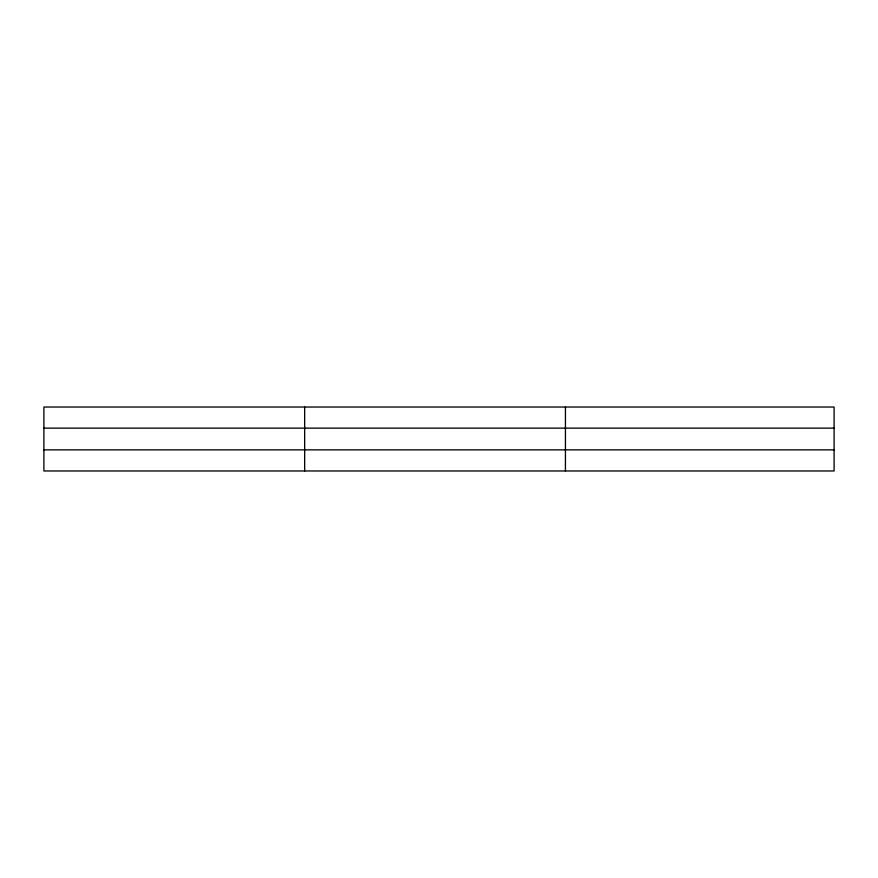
<?xml version="1.0" encoding="UTF-8"?>
<svg xmlns="http://www.w3.org/2000/svg" width="878" height="878" viewBox="0 0 878 878"><rect width="100%" height="100%" fill="white"/><g stroke="black" fill="none" stroke-linecap="round" stroke-linejoin="round"><path stroke-width="1.32" d="M304.666 470.97L304.666 407.03M565.432 470.97L565.432 407.03M834.1 428.135L834.1 407.03L43.9 407.03L43.9 470.97L834.1 470.97L834.1 428.135L43.9 428.135M43.9 449.865L834.1 449.865"/></g></svg>
